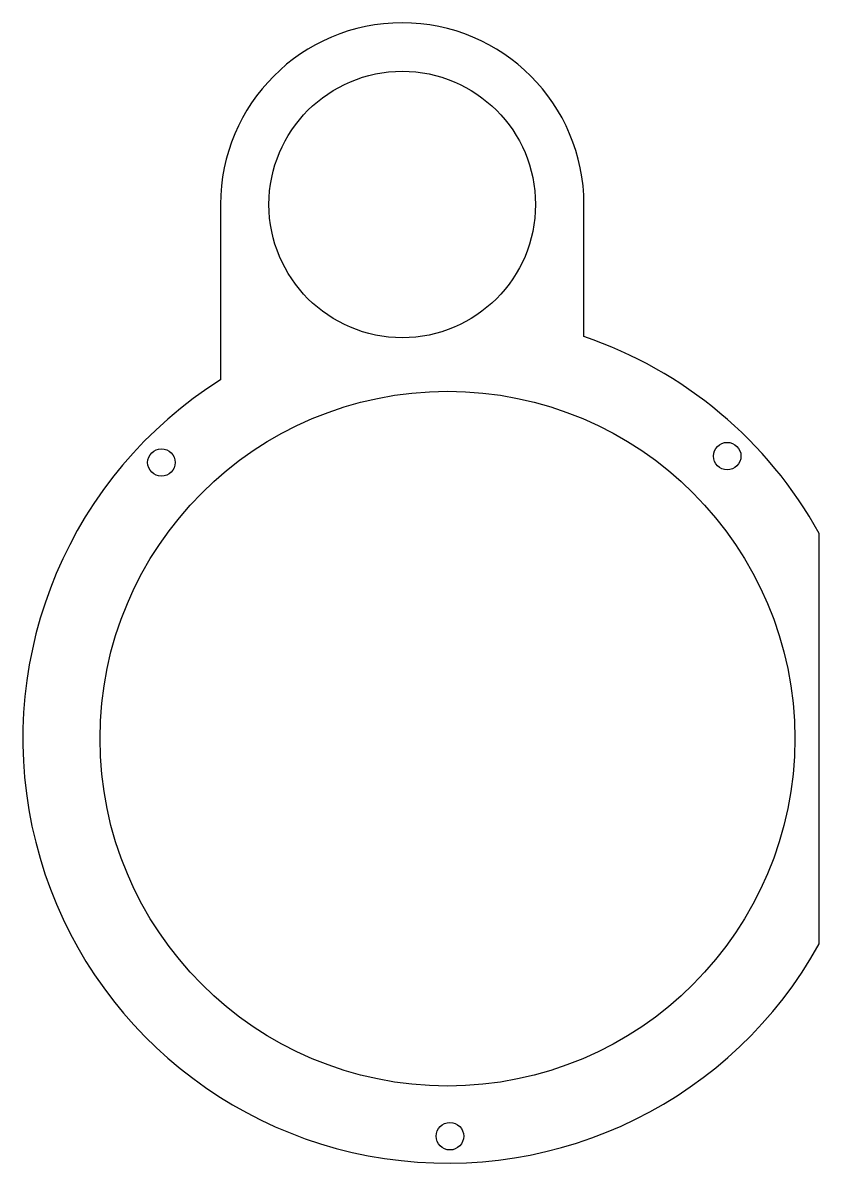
# Model space of a CAD drawing. Header units: inches. Extents: x -1.3 to 1.28, y -1.08 to 2.61.
import ezdxf

# ---------------------------------------------------------------- set-up
doc = ezdxf.new("R2010")
doc.units = ezdxf.units.IN
doc.header["$MEASUREMENT"] = 0

msp = doc.modelspace()

# ---------------------------------------------------------------- linework, layer by layer
msp.add_lwpolyline([(-0.6598, 1.4572, 1.288969), (1.2787, -0.3697), (1.2787, 0.9598, 0.186885), (0.517, 1.5971), (0.517, 2.025, 1), (-0.6598, 2.025)], format="xyb", close=True)
for centre, radius in [((-0.0714, 2.025), 0.4315), ((0.0751, 0.295), 1.125), ((-0.8512, 1.1894), 0.0445), ((0.9809, 1.2101), 0.0445), ((0.0832, -0.9926), 0.0445)]:
    msp.add_circle(centre, radius)

doc.saveas('drawing.dxf')
